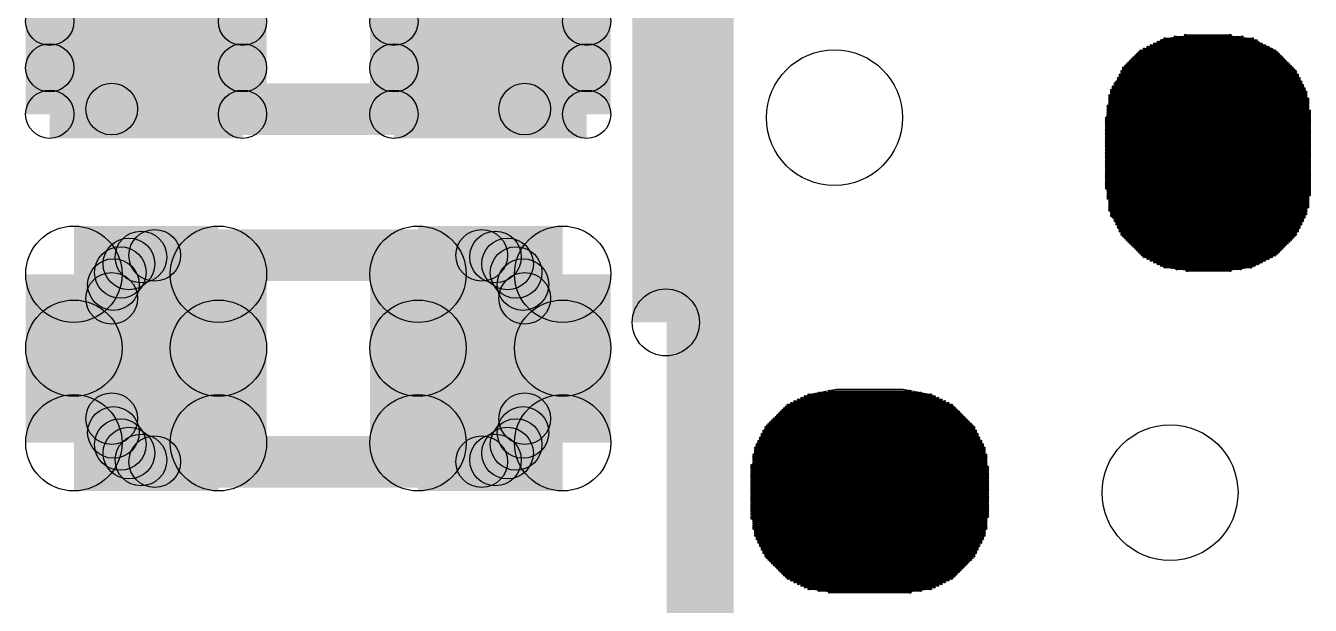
# Model space of a CAD drawing. Extents: x 0 to 126, y 0 to 22.
# Drawn here: x 9.601 to 11.497, y 12.12 to 12.976 of the extents above; entities that cross this region are included whole.
import ezdxf

# ---------------------------------------------------------------- set-up
doc = ezdxf.new("R2010")
doc.units = 0
doc.layers.get('0').update_dxf_attribs({"linetype": 'CONTINUOUS'})
for name, color, linetype in [('SEEEDSTUDIOXIAONRF52840V1_1_GTO', 10, 'CONTINUOUS'), ('SEEEDSTUDIOXIAONRF52840V1_1_GTS', 9, 'CONTINUOUS'), ('SEEEDSTUDIOXIAONRF52840V1_1_TXT', 12, 'CONTINUOUS')]:
    doc.layers.add(name, color=color, linetype=linetype)

# ---------------------------------------------------------------- blocks, each defined once
blk = doc.blocks.new('ROUND_35')
blk.add_circle((0, 0), 0.0381)
blk = doc.blocks.new('ROUND_62')
blk.add_circle((0, 0), 0.0495)
blk = doc.blocks.new('ROUND_2')
blk.add_circle((0, 0), 0)
blk = doc.blocks.new('ROUND_67')
blk.add_circle((0, 0), 0.0356)
blk = doc.blocks.new('ROUND_68')
blk.add_circle((0, 0), 0.0711)
blk = doc.blocks.new('ROUND_1')
blk.add_circle((0, 0), 0.00127)
blk = doc.blocks.new('ROUND_85')
blk.add_circle((0, 0), 0.1003)

msp = doc.modelspace()

# ---------------------------------------------------------------- linework, layer by layer
at = {"layer": 'SEEEDSTUDIOXIAONRF52840V1_1_GTO'}
for points, const_width in [([(9.7282, 13.1572), (9.7282, 12.8524)], 0.0762), ([(10.3378, 12.8524), (10.3378, 13.1572)], 0.0762), ([(10.54608, 12.53744), (10.54608, 13.08862)], 0.09906), ([(10.59688, 6.03758), (10.59688, 13.03782)], 0.09906), ([(9.7282, 12.8524), (10.3378, 12.8524)], 0.0762), ([(9.77138, 12.63396), (9.7536, 12.6238)], 0.0762), ([(9.7917, 12.6365), (9.77138, 12.63396)], 0.0762), ([(10.2743, 12.6365), (9.7917, 12.6365)], 0.0762), ([(10.29462, 12.63396), (10.2743, 12.6365)], 0.0762), ([(10.3124, 12.6238), (10.29462, 12.63396)], 0.0762), ([(9.7409, 12.6111), (9.73074, 12.59332)], 0.0762), ([(9.7536, 12.6238), (9.7409, 12.6111)], 0.0762), ([(10.3251, 12.6111), (10.3124, 12.6238)], 0.0762), ([(10.33526, 12.59332), (10.3251, 12.6111)], 0.0762), ([(9.73074, 12.59332), (9.7282, 12.573)], 0.0762), ([(10.3378, 12.573), (10.33526, 12.59332)], 0.0762), ([(9.7282, 12.573), (9.7282, 12.3952)], 0.0762), ([(10.3378, 12.3952), (10.3378, 12.573)], 0.0762), ([(9.7282, 12.3952), (9.73074, 12.37488)], 0.0762), ([(10.33526, 12.37488), (10.3378, 12.3952)], 0.0762), ([(9.73074, 12.37488), (9.7409, 12.3571)], 0.0762), ([(10.3251, 12.3571), (10.33526, 12.37488)], 0.0762), ([(9.7409, 12.3571), (9.7536, 12.3444)], 0.0762), ([(9.7536, 12.3444), (9.77138, 12.33424)], 0.0762), ([(10.29462, 12.33424), (10.3124, 12.3444)], 0.0762), ([(10.3124, 12.3444), (10.3251, 12.3571)], 0.0762), ([(9.77138, 12.33424), (9.7917, 12.3317)], 0.0762), ([(9.7917, 12.3317), (10.2743, 12.3317)], 0.0762), ([(10.2743, 12.3317), (10.29462, 12.33424)], 0.0762)]:
    msp.add_lwpolyline(points, dxfattribs=dict(at, const_width=const_width))
at = {"layer": 'SEEEDSTUDIOXIAONRF52840V1_1_GTS'}
for points, const_width in [([(9.63676, 12.84478), (9.63676, 13.16482)], 0.07112), ([(9.92124, 13.16482), (9.92124, 12.84478)], 0.07112), ([(10.14476, 12.84478), (10.14476, 13.16482)], 0.07112), ([(10.42924, 13.16482), (10.42924, 12.84478)], 0.07112), ([(9.63676, 12.98194), (9.92124, 12.98194)], 0.07112), ([(10.14476, 12.98194), (10.42924, 12.98194)], 0.07112), ([(11.41984, 12.95146), (11.27252, 12.95146)], 0.00254), ([(11.2776, 12.954), (11.4173, 12.954)], 0.00254), ([(11.41222, 12.95654), (11.28268, 12.95654)], 0.00254), ([(11.29792, 12.95908), (11.39698, 12.95908)], 0.00254), ([(11.3792, 12.96162), (11.31316, 12.96162)], 0.00254), ([(9.92124, 12.91336), (9.63676, 12.91336)], 0.07112), ([(10.42924, 12.91336), (10.14476, 12.91336)], 0.07112), ([(11.45286, 12.93114), (11.2395, 12.93114)], 0.00254), ([(11.24204, 12.93368), (11.45032, 12.93368)], 0.00254), ([(11.44778, 12.93622), (11.24458, 12.93622)], 0.00254), ([(11.24712, 12.93876), (11.44524, 12.93876)], 0.00254), ([(11.44016, 12.9413), (11.2522, 12.9413)], 0.00254), ([(11.25728, 12.94384), (11.43508, 12.94384)], 0.00254), ([(11.43, 12.94638), (11.26236, 12.94638)], 0.00254), ([(11.26744, 12.94892), (11.42492, 12.94892)], 0.00254), ([(11.22172, 12.91336), (11.47064, 12.91336)], 0.00254), ([(11.4681, 12.9159), (11.22426, 12.9159)], 0.00254), ([(11.2268, 12.91844), (11.46556, 12.91844)], 0.00254), ([(11.46302, 12.92098), (11.22934, 12.92098)], 0.00254), ([(11.23188, 12.92352), (11.46048, 12.92352)], 0.00254), ([(11.45794, 12.92606), (11.23442, 12.92606)], 0.00254), ([(11.23696, 12.9286), (11.4554, 12.9286)], 0.00254), ([(11.21156, 12.89304), (11.48334, 12.89304)], 0.00254), ([(11.2141, 12.89812), (11.4808, 12.89812)], 0.00254), ([(11.4808, 12.89558), (11.2141, 12.89558)], 0.00254), ([(11.21664, 12.9032), (11.47826, 12.9032)], 0.00254), ([(11.47826, 12.90066), (11.21664, 12.90066)], 0.00254), ([(11.21918, 12.90828), (11.47572, 12.90828)], 0.00254), ([(11.47572, 12.90574), (11.21918, 12.90574)], 0.00254), ([(11.47318, 12.91082), (11.22172, 12.91082)], 0.00254), ([(9.92124, 12.84478), (9.63676, 12.84478)], 0.07112), ([(10.42924, 12.84478), (10.14476, 12.84478)], 0.07112), ([(11.48842, 12.88034), (11.20394, 12.88034)], 0.00254), ([(11.20394, 12.8778), (11.49096, 12.8778)], 0.00254), ([(11.49096, 12.87526), (11.20394, 12.87526)], 0.00254), ([(11.48588, 12.88542), (11.20648, 12.88542)], 0.00254), ([(11.20648, 12.88288), (11.48842, 12.88288)], 0.00254), ([(11.48334, 12.8905), (11.20902, 12.8905)], 0.00254), ([(11.20902, 12.88796), (11.48588, 12.88796)], 0.00254), ([(11.19886, 12.85748), (11.4935, 12.85748)], 0.00254), ([(11.4935, 12.85494), (11.19886, 12.85494)], 0.00254), ([(11.2014, 12.87272), (11.49096, 12.87272)], 0.00254), ([(11.49096, 12.87018), (11.2014, 12.87018)], 0.00254), ([(11.2014, 12.86764), (11.4935, 12.86764)], 0.00254), ([(11.4935, 12.8651), (11.2014, 12.8651)], 0.00254), ([(11.2014, 12.86256), (11.4935, 12.86256)], 0.00254), ([(11.4935, 12.86002), (11.2014, 12.86002)], 0.00254), ([(11.49604, 12.8397), (11.19632, 12.8397)], 0.00254), ([(11.19632, 12.83716), (11.49604, 12.83716)], 0.00254), ([(11.19886, 12.8524), (11.4935, 12.8524)], 0.00254), ([(11.49604, 12.84986), (11.19886, 12.84986)], 0.00254), ([(11.19886, 12.84732), (11.49604, 12.84732)], 0.00254), ([(11.49604, 12.84478), (11.19886, 12.84478)], 0.00254), ([(11.19886, 12.84224), (11.49604, 12.84224)], 0.00254), ([(11.49604, 12.83462), (11.19632, 12.83462)], 0.00254), ([(11.19632, 12.83208), (11.49604, 12.83208)], 0.00254), ([(11.49604, 12.82954), (11.19632, 12.82954)], 0.00254), ([(11.19632, 12.827), (11.49604, 12.827)], 0.00254), ([(11.49604, 12.82446), (11.19632, 12.82446)], 0.00254), ([(11.19632, 12.82192), (11.49604, 12.82192)], 0.00254), ([(11.49604, 12.81938), (11.19632, 12.81938)], 0.00254), ([(11.19632, 12.81684), (11.49604, 12.81684)], 0.00254), ([(11.49604, 12.8143), (11.19632, 12.8143)], 0.00254), ([(11.19632, 12.81176), (11.49604, 12.81176)], 0.00254), ([(11.49604, 12.80922), (11.19632, 12.80922)], 0.00254), ([(11.19632, 12.80668), (11.49604, 12.80668)], 0.00254), ([(11.49604, 12.80414), (11.19632, 12.80414)], 0.00254), ([(11.19632, 12.8016), (11.49604, 12.8016)], 0.00254), ([(11.49604, 12.79906), (11.19632, 12.79906)], 0.00254), ([(11.19632, 12.79652), (11.49604, 12.79652)], 0.00254), ([(11.49604, 12.79398), (11.19632, 12.79398)], 0.00254), ([(11.19632, 12.79144), (11.49604, 12.79144)], 0.00254), ([(11.49604, 12.7889), (11.19632, 12.7889)], 0.00254), ([(11.19632, 12.78636), (11.49604, 12.78636)], 0.00254), ([(11.49604, 12.78382), (11.19632, 12.78382)], 0.00254), ([(11.19632, 12.78128), (11.49604, 12.78128)], 0.00254), ([(11.49604, 12.77874), (11.19632, 12.77874)], 0.00254), ([(11.19632, 12.7762), (11.49604, 12.7762)], 0.00254), ([(11.49604, 12.77366), (11.19632, 12.77366)], 0.00254), ([(11.19632, 12.77112), (11.49604, 12.77112)], 0.00254), ([(11.49604, 12.76858), (11.19632, 12.76858)], 0.00254), ([(11.19632, 12.76604), (11.49604, 12.76604)], 0.00254), ([(11.49604, 12.7635), (11.19632, 12.7635)], 0.00254), ([(11.19632, 12.76096), (11.49604, 12.76096)], 0.00254), ([(11.49604, 12.75842), (11.19632, 12.75842)], 0.00254), ([(11.19632, 12.75588), (11.49604, 12.75588)], 0.00254), ([(11.49604, 12.75334), (11.19632, 12.75334)], 0.00254), ([(11.19632, 12.7508), (11.49604, 12.7508)], 0.00254), ([(11.49604, 12.74826), (11.19632, 12.74826)], 0.00254), ([(11.19632, 12.74572), (11.49604, 12.74572)], 0.00254), ([(11.49604, 12.74318), (11.19632, 12.74318)], 0.00254), ([(11.19632, 12.74064), (11.49604, 12.74064)], 0.00254), ([(11.49604, 12.7381), (11.19632, 12.7381)], 0.00254), ([(11.19632, 12.73556), (11.49604, 12.73556)], 0.00254), ([(11.49604, 12.73302), (11.19886, 12.73302)], 0.00254), ([(11.19886, 12.73048), (11.49604, 12.73048)], 0.00254), ([(11.49604, 12.72794), (11.19886, 12.72794)], 0.00254), ([(11.19886, 12.7254), (11.49604, 12.7254)], 0.00254), ([(11.4935, 12.72286), (11.19886, 12.72286)], 0.00254), ([(11.19886, 12.72032), (11.4935, 12.72032)], 0.00254), ([(11.4935, 12.71778), (11.2014, 12.71778)], 0.00254), ([(11.2014, 12.71524), (11.4935, 12.71524)], 0.00254), ([(11.4935, 12.7127), (11.2014, 12.7127)], 0.00254), ([(11.2014, 12.71016), (11.4935, 12.71016)], 0.00254), ([(11.4935, 12.70762), (11.2014, 12.70762)], 0.00254), ([(11.2014, 12.70508), (11.49096, 12.70508)], 0.00254), ([(11.49096, 12.70254), (11.2014, 12.70254)], 0.00254), ([(11.20394, 12.7), (11.49096, 12.7)], 0.00254), ([(11.49096, 12.69746), (11.20394, 12.69746)], 0.00254), ([(11.20394, 12.69492), (11.48842, 12.69492)], 0.00254), ([(11.48842, 12.69238), (11.20648, 12.69238)], 0.00254), ([(11.20902, 12.68984), (11.48588, 12.68984)], 0.00254), ([(11.48588, 12.6873), (11.20902, 12.6873)], 0.00254), ([(11.21156, 12.68476), (11.48334, 12.68476)], 0.00254), ([(9.67232, 12.60856), (9.88568, 12.60856)], 0.14224), ([(9.67232, 12.35964), (9.67232, 12.60856)], 0.14224), ([(9.88568, 12.60856), (9.88568, 12.35964)], 0.14224), ([(10.18032, 12.60856), (10.39368, 12.60856)], 0.14224), ([(10.18032, 12.35964), (10.18032, 12.60856)], 0.14224), ([(10.39368, 12.60856), (10.39368, 12.35964)], 0.14224), ([(11.48334, 12.68222), (11.21156, 12.68222)], 0.00254), ([(11.2141, 12.67968), (11.4808, 12.67968)], 0.00254), ([(11.4808, 12.67714), (11.2141, 12.67714)], 0.00254), ([(11.21664, 12.6746), (11.47826, 12.6746)], 0.00254), ([(11.47826, 12.67206), (11.21664, 12.67206)], 0.00254), ([(11.21918, 12.66952), (11.47572, 12.66952)], 0.00254), ([(11.47572, 12.66698), (11.21918, 12.66698)], 0.00254), ([(11.22172, 12.66444), (11.47318, 12.66444)], 0.00254), ([(11.22426, 12.6619), (11.47064, 12.6619)], 0.00254), ([(11.4681, 12.65936), (11.2268, 12.65936)], 0.00254), ([(11.22934, 12.65682), (11.46556, 12.65682)], 0.00254), ([(11.46302, 12.65428), (11.23188, 12.65428)], 0.00254), ([(11.23442, 12.65174), (11.46048, 12.65174)], 0.00254), ([(11.45794, 12.6492), (11.23696, 12.6492)], 0.00254), ([(11.2395, 12.64666), (11.4554, 12.64666)], 0.00254), ([(11.45286, 12.64412), (11.24204, 12.64412)], 0.00254), ([(11.24458, 12.64158), (11.45032, 12.64158)], 0.00254), ([(11.44778, 12.63904), (11.24712, 12.63904)], 0.00254), ([(11.24966, 12.6365), (11.44524, 12.6365)], 0.00254), ([(11.44016, 12.63396), (11.2522, 12.63396)], 0.00254), ([(11.25728, 12.63142), (11.43508, 12.63142)], 0.00254), ([(11.43, 12.62888), (11.26236, 12.62888)], 0.00254), ([(11.26744, 12.62634), (11.42492, 12.62634)], 0.00254), ([(11.41984, 12.6238), (11.27252, 12.6238)], 0.00254), ([(11.2776, 12.62126), (11.41476, 12.62126)], 0.00254), ([(11.40968, 12.61872), (11.28268, 12.61872)], 0.00254), ([(11.30046, 12.61618), (11.39444, 12.61618)], 0.00254), ([(11.3792, 12.61364), (11.3157, 12.61364)], 0.00254), ([(9.67232, 12.49934), (9.88568, 12.49934)], 0.14224), ([(10.18032, 12.49934), (10.39368, 12.49934)], 0.14224), ([(9.88568, 12.35964), (9.67232, 12.35964)], 0.14224), ([(10.39368, 12.35964), (10.18032, 12.35964)], 0.14224), ([(10.73658, 12.4206), (10.95756, 12.4206)], 0.00254), ([(10.95248, 12.42314), (10.74166, 12.42314)], 0.00254), ([(10.74674, 12.42568), (10.9474, 12.42568)], 0.00254), ([(10.94232, 12.42822), (10.75182, 12.42822)], 0.00254), ([(10.7569, 12.43076), (10.93724, 12.43076)], 0.00254), ([(10.922, 12.4333), (10.77214, 12.4333)], 0.00254), ([(10.78738, 12.43584), (10.90676, 12.43584)], 0.00254), ([(10.71118, 12.40028), (10.98296, 12.40028)], 0.00254), ([(10.98042, 12.40282), (10.71372, 12.40282)], 0.00254), ([(10.71626, 12.40536), (10.97788, 12.40536)], 0.00254), ([(10.97534, 12.4079), (10.7188, 12.4079)], 0.00254), ([(10.72134, 12.41044), (10.9728, 12.41044)], 0.00254), ([(10.97026, 12.41298), (10.72388, 12.41298)], 0.00254), ([(10.72642, 12.41552), (10.96772, 12.41552)], 0.00254), ([(10.96264, 12.41806), (10.7315, 12.41806)], 0.00254), ([(11.00074, 12.3825), (10.6934, 12.3825)], 0.00254), ([(10.69594, 12.38504), (10.9982, 12.38504)], 0.00254), ([(10.99566, 12.38758), (10.69848, 12.38758)], 0.00254), ([(10.70102, 12.39012), (10.99312, 12.39012)], 0.00254), ([(10.99058, 12.39266), (10.70356, 12.39266)], 0.00254), ([(10.7061, 12.3952), (10.98804, 12.3952)], 0.00254), ([(10.9855, 12.39774), (10.70864, 12.39774)], 0.00254), ([(11.0109, 12.36218), (10.68324, 12.36218)], 0.00254), ([(11.00836, 12.36726), (10.68578, 12.36726)], 0.00254), ([(10.68578, 12.36472), (11.00836, 12.36472)], 0.00254), ([(11.00582, 12.37234), (10.68832, 12.37234)], 0.00254), ([(10.68832, 12.3698), (11.00582, 12.3698)], 0.00254), ([(11.00328, 12.37742), (10.69086, 12.37742)], 0.00254), ([(10.69086, 12.37488), (11.00328, 12.37488)], 0.00254), ([(10.6934, 12.37996), (11.00074, 12.37996)], 0.00254), ([(11.01598, 12.35202), (10.67816, 12.35202)], 0.00254), ([(10.67816, 12.34948), (11.01598, 12.34948)], 0.00254), ([(11.01598, 12.34694), (10.67816, 12.34694)], 0.00254), ([(10.67816, 12.3444), (11.01598, 12.3444)], 0.00254), ([(11.01344, 12.3571), (10.6807, 12.3571)], 0.00254), ([(10.6807, 12.35456), (11.01344, 12.35456)], 0.00254), ([(10.68324, 12.35964), (11.0109, 12.35964)], 0.00254), ([(11.01852, 12.32662), (10.67308, 12.32662)], 0.00254), ([(10.67308, 12.32408), (11.02106, 12.32408)], 0.00254), ([(11.01852, 12.34186), (10.67562, 12.34186)], 0.00254), ([(10.67562, 12.33932), (11.01852, 12.33932)], 0.00254), ([(11.01852, 12.33678), (10.67562, 12.33678)], 0.00254), ([(10.67562, 12.33424), (11.01852, 12.33424)], 0.00254), ([(11.01852, 12.3317), (10.67562, 12.3317)], 0.00254), ([(10.67562, 12.32916), (11.01852, 12.32916)], 0.00254), ([(11.02106, 12.32154), (10.67308, 12.32154)], 0.00254), ([(10.67308, 12.319), (11.02106, 12.319)], 0.00254), ([(11.02106, 12.31646), (10.67308, 12.31646)], 0.00254), ([(10.67308, 12.31392), (11.02106, 12.31392)], 0.00254), ([(11.02106, 12.31138), (10.67308, 12.31138)], 0.00254), ([(10.67308, 12.30884), (11.02106, 12.30884)], 0.00254), ([(11.02106, 12.3063), (10.67308, 12.3063)], 0.00254), ([(10.67308, 12.30376), (11.02106, 12.30376)], 0.00254), ([(11.02106, 12.30122), (10.67308, 12.30122)], 0.00254), ([(10.67308, 12.29868), (11.02106, 12.29868)], 0.00254), ([(11.02106, 12.29614), (10.67308, 12.29614)], 0.00254), ([(10.67308, 12.2936), (11.02106, 12.2936)], 0.00254), ([(11.02106, 12.29106), (10.67308, 12.29106)], 0.00254), ([(10.67308, 12.28852), (11.02106, 12.28852)], 0.00254), ([(11.02106, 12.28598), (10.67308, 12.28598)], 0.00254), ([(10.67308, 12.28344), (11.02106, 12.28344)], 0.00254), ([(11.02106, 12.2809), (10.67308, 12.2809)], 0.00254), ([(10.67308, 12.27836), (11.02106, 12.27836)], 0.00254), ([(11.02106, 12.27582), (10.67308, 12.27582)], 0.00254), ([(10.67308, 12.27328), (11.02106, 12.27328)], 0.00254), ([(11.02106, 12.27074), (10.67308, 12.27074)], 0.00254), ([(10.67308, 12.2682), (11.02106, 12.2682)], 0.00254), ([(11.02106, 12.26566), (10.67308, 12.26566)], 0.00254), ([(10.67308, 12.26312), (11.02106, 12.26312)], 0.00254), ([(11.02106, 12.26058), (10.67308, 12.26058)], 0.00254), ([(10.67308, 12.25804), (11.02106, 12.25804)], 0.00254), ([(11.02106, 12.2555), (10.67308, 12.2555)], 0.00254), ([(10.67308, 12.25296), (11.02106, 12.25296)], 0.00254), ([(11.02106, 12.25042), (10.67308, 12.25042)], 0.00254), ([(10.67308, 12.24788), (11.01852, 12.24788)], 0.00254), ([(11.01852, 12.24534), (10.67562, 12.24534)], 0.00254), ([(10.67562, 12.2428), (11.01852, 12.2428)], 0.00254), ([(11.01852, 12.24026), (10.67562, 12.24026)], 0.00254), ([(10.67562, 12.23772), (11.01852, 12.23772)], 0.00254), ([(11.01852, 12.23518), (10.67562, 12.23518)], 0.00254), ([(10.67562, 12.23264), (11.01852, 12.23264)], 0.00254), ([(11.01598, 12.2301), (10.67816, 12.2301)], 0.00254), ([(10.67816, 12.22756), (11.01598, 12.22756)], 0.00254), ([(11.01598, 12.22502), (10.67816, 12.22502)], 0.00254), ([(10.67816, 12.22248), (11.01598, 12.22248)], 0.00254), ([(11.01344, 12.21994), (10.6807, 12.21994)], 0.00254), ([(10.6807, 12.2174), (11.01344, 12.2174)], 0.00254), ([(11.0109, 12.21486), (10.68324, 12.21486)], 0.00254), ([(10.68324, 12.21232), (11.0109, 12.21232)], 0.00254), ([(11.00836, 12.20978), (10.68578, 12.20978)], 0.00254), ([(10.68578, 12.20724), (11.00836, 12.20724)], 0.00254), ([(11.00582, 12.2047), (10.68832, 12.2047)], 0.00254), ([(10.68832, 12.20216), (11.00582, 12.20216)], 0.00254), ([(11.00328, 12.19962), (10.69086, 12.19962)], 0.00254), ([(10.69086, 12.19708), (11.00328, 12.19708)], 0.00254), ([(11.00074, 12.19454), (10.6934, 12.19454)], 0.00254), ([(10.6934, 12.192), (11.00074, 12.192)], 0.00254), ([(10.9982, 12.18946), (10.69594, 12.18946)], 0.00254), ([(10.69848, 12.18692), (10.99566, 12.18692)], 0.00254), ([(10.99312, 12.18438), (10.70102, 12.18438)], 0.00254), ([(10.70356, 12.18184), (10.99058, 12.18184)], 0.00254), ([(10.98804, 12.1793), (10.7061, 12.1793)], 0.00254), ([(10.70864, 12.17676), (10.9855, 12.17676)], 0.00254), ([(10.98296, 12.17422), (10.71118, 12.17422)], 0.00254), ([(10.71372, 12.17168), (10.98042, 12.17168)], 0.00254), ([(10.97788, 12.16914), (10.71626, 12.16914)], 0.00254), ([(10.7188, 12.1666), (10.97534, 12.1666)], 0.00254), ([(10.9728, 12.16406), (10.72134, 12.16406)], 0.00254), ([(10.72388, 12.16152), (10.97026, 12.16152)], 0.00254), ([(10.96772, 12.15898), (10.72642, 12.15898)], 0.00254), ([(10.7315, 12.15644), (10.96264, 12.15644)], 0.00254), ([(10.95756, 12.1539), (10.73658, 12.1539)], 0.00254), ([(10.74166, 12.15136), (10.95248, 12.15136)], 0.00254), ([(10.9474, 12.14882), (10.74674, 12.14882)], 0.00254), ([(10.75182, 12.14628), (10.94232, 12.14628)], 0.00254), ([(10.93724, 12.14374), (10.7569, 12.14374)], 0.00254), ([(10.77214, 12.1412), (10.922, 12.1412)], 0.00254), ([(10.90676, 12.13866), (10.78738, 12.13866)], 0.00254)]:
    msp.add_lwpolyline(points, dxfattribs=dict(at, const_width=const_width))
for points in [[(11.24966, 12.93876), (11.28268, 12.95654)], [(11.28268, 12.95654), (11.32078, 12.96162)], [(11.32078, 12.96162), (11.37158, 12.96162)], [(11.37158, 12.96162), (11.40968, 12.95654)], [(11.40968, 12.95654), (11.44524, 12.93876)], [(11.22172, 12.91082), (11.24966, 12.93876)], [(11.44524, 12.93876), (11.47318, 12.91082)], [(11.20394, 12.87526), (11.22172, 12.91082)], [(11.47318, 12.91082), (11.49096, 12.87526)], [(11.19632, 12.83716), (11.20394, 12.87526)], [(11.49096, 12.87526), (11.49604, 12.83716)], [(11.19632, 12.7381), (11.19632, 12.83716)], [(11.49604, 12.83716), (11.49604, 12.7381)], [(11.20394, 12.7), (11.19632, 12.7381)], [(11.49604, 12.7381), (11.49096, 12.7)], [(11.22172, 12.66444), (11.20394, 12.7)], [(11.49096, 12.7), (11.47318, 12.66444)], [(11.24966, 12.6365), (11.22172, 12.66444)], [(11.47318, 12.66444), (11.44524, 12.6365)], [(11.28268, 12.61872), (11.24966, 12.6365)], [(11.44524, 12.6365), (11.40968, 12.61872)], [(11.32078, 12.61364), (11.28268, 12.61872)], [(11.37158, 12.61364), (11.32078, 12.61364)], [(11.40968, 12.61872), (11.37158, 12.61364)], [(10.75944, 12.43076), (10.72388, 12.41298)], [(10.79754, 12.43838), (10.75944, 12.43076)], [(10.8966, 12.43838), (10.79754, 12.43838)], [(10.9347, 12.43076), (10.8966, 12.43838)], [(10.97026, 12.41298), (10.9347, 12.43076)], [(10.72388, 12.41298), (10.69594, 12.38504)], [(10.9982, 12.38504), (10.97026, 12.41298)], [(10.69594, 12.38504), (10.67816, 12.35202)], [(11.01598, 12.35202), (10.9982, 12.38504)], [(10.67816, 12.35202), (10.67308, 12.31392)], [(11.02106, 12.31392), (11.01598, 12.35202)], [(10.67308, 12.31392), (10.67308, 12.26312)], [(11.02106, 12.26312), (11.02106, 12.31392)], [(10.67308, 12.26312), (10.67816, 12.22502)], [(11.01598, 12.22502), (11.02106, 12.26312)], [(10.67816, 12.22502), (10.69594, 12.18946)], [(10.9982, 12.18946), (11.01598, 12.22502)], [(10.69594, 12.18946), (10.72388, 12.16152)], [(10.97026, 12.16152), (10.9982, 12.18946)], [(10.72388, 12.16152), (10.75944, 12.14374)], [(10.9347, 12.14374), (10.97026, 12.16152)], [(10.75944, 12.14374), (10.79754, 12.13866)], [(10.79754, 12.13866), (10.8966, 12.13866)], [(10.8966, 12.13866), (10.9347, 12.14374)]]:
    msp.add_lwpolyline(points, dxfattribs=at)

# ---------------------------------------------------------------- block references
at = {"layer": 'SEEEDSTUDIOXIAONRF52840V1_1_GTO'}
for name, p in [('ROUND_35', (9.7282, 12.8524)), ('ROUND_35', (10.3378, 12.8524)), ('ROUND_35', (9.77138, 12.63396)), ('ROUND_35', (9.7917, 12.6365)), ('ROUND_35', (10.2743, 12.6365)), ('ROUND_35', (10.2743, 12.6365)), ('ROUND_35', (10.29462, 12.63396)), ('ROUND_35', (9.7409, 12.6111)), ('ROUND_35', (9.7536, 12.6238)), ('ROUND_35', (10.3124, 12.6238)), ('ROUND_35', (10.3251, 12.6111)), ('ROUND_35', (9.73074, 12.59332)), ('ROUND_35', (10.33526, 12.59332)), ('ROUND_35', (9.7282, 12.573)), ('ROUND_35', (10.3378, 12.573)), ('ROUND_62', (10.54608, 12.53744)), ('ROUND_35', (9.7282, 12.3952)), ('ROUND_35', (10.3378, 12.3952)), ('ROUND_35', (9.73074, 12.37488)), ('ROUND_35', (10.33526, 12.37488)), ('ROUND_35', (9.7409, 12.3571)), ('ROUND_35', (9.7536, 12.3444)), ('ROUND_35', (10.3124, 12.3444)), ('ROUND_35', (10.3251, 12.3571)), ('ROUND_35', (9.77138, 12.33424)), ('ROUND_35', (9.7917, 12.3317)), ('ROUND_35', (10.2743, 12.3317)), ('ROUND_35', (10.29462, 12.33424))]:
    msp.add_blockref(name, p, dxfattribs=at)
at = {"layer": 'SEEEDSTUDIOXIAONRF52840V1_1_GTS'}
for name, p in [('ROUND_67', (9.63676, 12.98194)), ('ROUND_67', (9.92124, 12.98194)), ('ROUND_67', (10.14476, 12.98194)), ('ROUND_67', (10.42924, 12.98194)), ('ROUND_2', (11.32078, 12.96162)), ('ROUND_2', (11.37158, 12.96162)), ('ROUND_2', (11.28268, 12.95654)), ('ROUND_2', (11.40968, 12.95654)), ('ROUND_1', (11.27252, 12.95146)), ('ROUND_1', (11.2776, 12.954)), ('ROUND_1', (11.28268, 12.95654)), ('ROUND_1', (11.29792, 12.95908)), ('ROUND_1', (11.31316, 12.96162)), ('ROUND_1', (11.3792, 12.96162)), ('ROUND_1', (11.39698, 12.95908)), ('ROUND_1', (11.41222, 12.95654)), ('ROUND_1', (11.4173, 12.954)), ('ROUND_1', (11.41984, 12.95146)), ('ROUND_2', (11.24966, 12.93876)), ('ROUND_2', (11.44524, 12.93876)), ('ROUND_67', (9.63676, 12.91336)), ('ROUND_67', (9.92124, 12.91336)), ('ROUND_67', (10.14476, 12.91336)), ('ROUND_67', (10.42924, 12.91336)), ('ROUND_1', (11.2395, 12.93114)), ('ROUND_1', (11.24204, 12.93368)), ('ROUND_1', (11.24458, 12.93622)), ('ROUND_1', (11.24712, 12.93876)), ('ROUND_1', (11.2522, 12.9413)), ('ROUND_1', (11.25728, 12.94384)), ('ROUND_1', (11.26236, 12.94638)), ('ROUND_1', (11.26744, 12.94892)), ('ROUND_1', (11.42492, 12.94892)), ('ROUND_1', (11.43, 12.94638)), ('ROUND_1', (11.43508, 12.94384)), ('ROUND_1', (11.44016, 12.9413)), ('ROUND_1', (11.44524, 12.93876)), ('ROUND_1', (11.44778, 12.93622)), ('ROUND_1', (11.45032, 12.93368)), ('ROUND_1', (11.45286, 12.93114)), ('ROUND_1', (11.22172, 12.91336)), ('ROUND_1', (11.22426, 12.9159)), ('ROUND_1', (11.2268, 12.91844)), ('ROUND_1', (11.22934, 12.92098)), ('ROUND_1', (11.23188, 12.92352)), ('ROUND_1', (11.23442, 12.92606)), ('ROUND_1', (11.23696, 12.9286)), ('ROUND_1', (11.4554, 12.9286)), ('ROUND_1', (11.45794, 12.92606)), ('ROUND_1', (11.46048, 12.92352)), ('ROUND_1', (11.46302, 12.92098)), ('ROUND_1', (11.46556, 12.91844)), ('ROUND_1', (11.4681, 12.9159)), ('ROUND_1', (11.47064, 12.91336)), ('ROUND_2', (11.22172, 12.91082)), ('ROUND_2', (11.47318, 12.91082)), ('ROUND_1', (11.21156, 12.89304)), ('ROUND_1', (11.2141, 12.89812)), ('ROUND_1', (11.2141, 12.89558)), ('ROUND_1', (11.21664, 12.9032)), ('ROUND_1', (11.21664, 12.90066)), ('ROUND_1', (11.21918, 12.90828)), ('ROUND_1', (11.21918, 12.90574)), ('ROUND_1', (11.22172, 12.91082)), ('ROUND_1', (11.47318, 12.91082)), ('ROUND_1', (11.47572, 12.90828)), ('ROUND_1', (11.47572, 12.90574)), ('ROUND_1', (11.47826, 12.9032)), ('ROUND_1', (11.47826, 12.90066)), ('ROUND_1', (11.4808, 12.89812)), ('ROUND_1', (11.4808, 12.89558)), ('ROUND_1', (11.48334, 12.89304)), ('ROUND_2', (11.49096, 12.87526)), ('ROUND_2', (11.20394, 12.87526)), ('ROUND_2', (11.49096, 12.87526)), ('ROUND_67', (9.63676, 12.84478)), ('ROUND_67', (9.92124, 12.84478)), ('ROUND_67', (9.92124, 12.84478)), ('ROUND_67', (10.14476, 12.84478)), ('ROUND_67', (10.42924, 12.84478)), ('ROUND_67', (10.42924, 12.84478)), ('ROUND_1', (11.20394, 12.88034)), ('ROUND_1', (11.20394, 12.8778)), ('ROUND_1', (11.20394, 12.87526)), ('ROUND_1', (11.20648, 12.88542)), ('ROUND_1', (11.20648, 12.88288)), ('ROUND_1', (11.20902, 12.8905)), ('ROUND_1', (11.20902, 12.88796)), ('ROUND_1', (11.48334, 12.8905)), ('ROUND_1', (11.48588, 12.88796)), ('ROUND_1', (11.48588, 12.88542)), ('ROUND_1', (11.48842, 12.88288)), ('ROUND_1', (11.48842, 12.88034)), ('ROUND_1', (11.49096, 12.8778)), ('ROUND_1', (11.49096, 12.87526)), ('ROUND_1', (11.19886, 12.85748)), ('ROUND_1', (11.19886, 12.85494)), ('ROUND_1', (11.2014, 12.87272)), ('ROUND_1', (11.2014, 12.87018)), ('ROUND_1', (11.2014, 12.86764)), ('ROUND_1', (11.2014, 12.8651)), ('ROUND_1', (11.2014, 12.86256)), ('ROUND_1', (11.2014, 12.86002)), ('ROUND_1', (11.49096, 12.87272)), ('ROUND_1', (11.49096, 12.87018)), ('ROUND_1', (11.4935, 12.86764)), ('ROUND_1', (11.4935, 12.8651)), ('ROUND_1', (11.4935, 12.86256)), ('ROUND_1', (11.4935, 12.86002)), ('ROUND_1', (11.4935, 12.85748)), ('ROUND_1', (11.4935, 12.85494)), ('ROUND_2', (11.49604, 12.83716)), ('ROUND_2', (11.19632, 12.83716)), ('ROUND_1', (11.19632, 12.8397)), ('ROUND_1', (11.19632, 12.83716)), ('ROUND_1', (11.19886, 12.8524)), ('ROUND_1', (11.19886, 12.84986)), ('ROUND_1', (11.19886, 12.84732)), ('ROUND_1', (11.19886, 12.84478)), ('ROUND_1', (11.19886, 12.84224)), ('ROUND_1', (11.4935, 12.8524)), ('ROUND_1', (11.49604, 12.84986)), ('ROUND_1', (11.49604, 12.84732)), ('ROUND_1', (11.49604, 12.84478)), ('ROUND_1', (11.49604, 12.84224)), ('ROUND_1', (11.49604, 12.8397)), ('ROUND_1', (11.49604, 12.83716)), ('ROUND_1', (11.19632, 12.83462)), ('ROUND_1', (11.19632, 12.83208)), ('ROUND_1', (11.19632, 12.82954)), ('ROUND_1', (11.19632, 12.827)), ('ROUND_1', (11.19632, 12.82446)), ('ROUND_1', (11.19632, 12.82192)), ('ROUND_1', (11.19632, 12.81938)), ('ROUND_1', (11.19632, 12.81684)), ('ROUND_1', (11.49604, 12.83462)), ('ROUND_1', (11.49604, 12.83208)), ('ROUND_1', (11.49604, 12.82954)), ('ROUND_1', (11.49604, 12.827)), ('ROUND_1', (11.49604, 12.82446)), ('ROUND_1', (11.49604, 12.82192)), ('ROUND_1', (11.49604, 12.81938)), ('ROUND_1', (11.49604, 12.81684)), ('ROUND_1', (11.19632, 12.8143)), ('ROUND_1', (11.19632, 12.81176)), ('ROUND_1', (11.19632, 12.80922)), ('ROUND_1', (11.19632, 12.80668)), ('ROUND_1', (11.19632, 12.80414)), ('ROUND_1', (11.19632, 12.8016)), ('ROUND_1', (11.19632, 12.79906)), ('ROUND_1', (11.49604, 12.8143)), ('ROUND_1', (11.49604, 12.81176)), ('ROUND_1', (11.49604, 12.80922)), ('ROUND_1', (11.49604, 12.80668)), ('ROUND_1', (11.49604, 12.80414)), ('ROUND_1', (11.49604, 12.8016)), ('ROUND_1', (11.49604, 12.79906)), ('ROUND_1', (11.19632, 12.79652)), ('ROUND_1', (11.19632, 12.79398)), ('ROUND_1', (11.19632, 12.79144)), ('ROUND_1', (11.19632, 12.7889)), ('ROUND_1', (11.19632, 12.78636)), ('ROUND_1', (11.19632, 12.78382)), ('ROUND_1', (11.19632, 12.78128)), ('ROUND_1', (11.19632, 12.77874)), ('ROUND_1', (11.49604, 12.79652)), ('ROUND_1', (11.49604, 12.79398)), ('ROUND_1', (11.49604, 12.79144)), ('ROUND_1', (11.49604, 12.7889)), ('ROUND_1', (11.49604, 12.78636)), ('ROUND_1', (11.49604, 12.78382)), ('ROUND_1', (11.49604, 12.78128)), ('ROUND_1', (11.49604, 12.77874)), ('ROUND_1', (11.19632, 12.7762)), ('ROUND_1', (11.19632, 12.77366)), ('ROUND_1', (11.19632, 12.77112)), ('ROUND_1', (11.19632, 12.76858)), ('ROUND_1', (11.19632, 12.76604)), ('ROUND_1', (11.19632, 12.7635)), ('ROUND_1', (11.19632, 12.76096)), ('ROUND_1', (11.49604, 12.7762)), ('ROUND_1', (11.49604, 12.77366)), ('ROUND_1', (11.49604, 12.77112)), ('ROUND_1', (11.49604, 12.76858)), ('ROUND_1', (11.49604, 12.76604)), ('ROUND_1', (11.49604, 12.7635)), ('ROUND_1', (11.49604, 12.76096)), ('ROUND_1', (11.19632, 12.75842)), ('ROUND_1', (11.19632, 12.75588)), ('ROUND_1', (11.19632, 12.75334)), ('ROUND_1', (11.19632, 12.7508)), ('ROUND_1', (11.19632, 12.74826)), ('ROUND_1', (11.19632, 12.74572)), ('ROUND_1', (11.19632, 12.74318)), ('ROUND_1', (11.19632, 12.74064)), ('ROUND_1', (11.49604, 12.75842)), ('ROUND_1', (11.49604, 12.75588)), ('ROUND_1', (11.49604, 12.75334)), ('ROUND_1', (11.49604, 12.7508)), ('ROUND_1', (11.49604, 12.74826)), ('ROUND_1', (11.49604, 12.74572)), ('ROUND_1', (11.49604, 12.74318)), ('ROUND_1', (11.49604, 12.74064)), ('ROUND_2', (11.49604, 12.7381)), ('ROUND_2', (11.19632, 12.7381)), ('ROUND_1', (11.19632, 12.7381)), ('ROUND_1', (11.19632, 12.73556)), ('ROUND_1', (11.19886, 12.73302)), ('ROUND_1', (11.19886, 12.73048)), ('ROUND_1', (11.19886, 12.72794)), ('ROUND_1', (11.19886, 12.7254)), ('ROUND_1', (11.19886, 12.72286)), ('ROUND_1', (11.4935, 12.72286)), ('ROUND_1', (11.49604, 12.7381)), ('ROUND_1', (11.49604, 12.73556)), ('ROUND_1', (11.49604, 12.73302)), ('ROUND_1', (11.49604, 12.73048)), ('ROUND_1', (11.49604, 12.72794)), ('ROUND_1', (11.49604, 12.7254)), ('ROUND_1', (11.19886, 12.72032)), ('ROUND_1', (11.2014, 12.71778)), ('ROUND_1', (11.2014, 12.71524)), ('ROUND_1', (11.2014, 12.7127)), ('ROUND_1', (11.2014, 12.71016)), ('ROUND_1', (11.2014, 12.70762)), ('ROUND_1', (11.2014, 12.70508)), ('ROUND_1', (11.49096, 12.70508)), ('ROUND_1', (11.4935, 12.72032)), ('ROUND_1', (11.4935, 12.71778)), ('ROUND_1', (11.4935, 12.71524)), ('ROUND_1', (11.4935, 12.7127)), ('ROUND_1', (11.4935, 12.71016)), ('ROUND_1', (11.4935, 12.70762)), ('ROUND_2', (11.49096, 12.7)), ('ROUND_2', (11.20394, 12.7)), ('ROUND_1', (11.2014, 12.70254)), ('ROUND_1', (11.20394, 12.7)), ('ROUND_1', (11.20394, 12.69746)), ('ROUND_1', (11.20394, 12.69492)), ('ROUND_1', (11.20648, 12.69238)), ('ROUND_1', (11.20902, 12.68984)), ('ROUND_1', (11.20902, 12.6873)), ('ROUND_1', (11.21156, 12.68476)), ('ROUND_1', (11.48334, 12.68476)), ('ROUND_1', (11.48588, 12.68984)), ('ROUND_1', (11.48588, 12.6873)), ('ROUND_1', (11.48842, 12.69492)), ('ROUND_1', (11.48842, 12.69238)), ('ROUND_1', (11.49096, 12.70254)), ('ROUND_1', (11.49096, 12.7)), ('ROUND_1', (11.49096, 12.69746)), ('ROUND_68', (9.67232, 12.60856)), ('ROUND_68', (9.67232, 12.60856)), ('ROUND_68', (9.88568, 12.60856)), ('ROUND_68', (10.18032, 12.60856)), ('ROUND_68', (10.18032, 12.60856)), ('ROUND_68', (10.39368, 12.60856)), ('ROUND_1', (11.21156, 12.68222)), ('ROUND_1', (11.2141, 12.67968)), ('ROUND_1', (11.2141, 12.67714)), ('ROUND_1', (11.21664, 12.6746)), ('ROUND_1', (11.21664, 12.67206)), ('ROUND_1', (11.21918, 12.66952)), ('ROUND_1', (11.21918, 12.66698)), ('ROUND_1', (11.47572, 12.66952)), ('ROUND_1', (11.47572, 12.66698)), ('ROUND_1', (11.47826, 12.6746)), ('ROUND_1', (11.47826, 12.67206)), ('ROUND_1', (11.4808, 12.67968)), ('ROUND_1', (11.4808, 12.67714)), ('ROUND_1', (11.48334, 12.68222)), ('ROUND_2', (11.47318, 12.66444)), ('ROUND_2', (11.22172, 12.66444)), ('ROUND_1', (11.22172, 12.66444)), ('ROUND_1', (11.22426, 12.6619)), ('ROUND_1', (11.2268, 12.65936)), ('ROUND_1', (11.22934, 12.65682)), ('ROUND_1', (11.23188, 12.65428)), ('ROUND_1', (11.23442, 12.65174)), ('ROUND_1', (11.23696, 12.6492)), ('ROUND_1', (11.2395, 12.64666)), ('ROUND_1', (11.4554, 12.64666)), ('ROUND_1', (11.45794, 12.6492)), ('ROUND_1', (11.46048, 12.65174)), ('ROUND_1', (11.46302, 12.65428)), ('ROUND_1', (11.46556, 12.65682)), ('ROUND_1', (11.4681, 12.65936)), ('ROUND_1', (11.47064, 12.6619)), ('ROUND_1', (11.47318, 12.66444)), ('ROUND_2', (11.44524, 12.6365)), ('ROUND_2', (11.24966, 12.6365)), ('ROUND_1', (11.24204, 12.64412)), ('ROUND_1', (11.24458, 12.64158)), ('ROUND_1', (11.24712, 12.63904)), ('ROUND_1', (11.24966, 12.6365)), ('ROUND_1', (11.2522, 12.63396)), ('ROUND_1', (11.25728, 12.63142)), ('ROUND_1', (11.26236, 12.62888)), ('ROUND_1', (11.43, 12.62888)), ('ROUND_1', (11.43508, 12.63142)), ('ROUND_1', (11.44016, 12.63396)), ('ROUND_1', (11.44524, 12.6365)), ('ROUND_1', (11.44778, 12.63904)), ('ROUND_1', (11.45032, 12.64158)), ('ROUND_1', (11.45286, 12.64412)), ('ROUND_2', (11.40968, 12.61872)), ('ROUND_2', (11.28268, 12.61872)), ('ROUND_2', (11.37158, 12.61364)), ('ROUND_2', (11.32078, 12.61364)), ('ROUND_1', (11.26744, 12.62634)), ('ROUND_1', (11.27252, 12.6238)), ('ROUND_1', (11.2776, 12.62126)), ('ROUND_1', (11.28268, 12.61872)), ('ROUND_1', (11.30046, 12.61618)), ('ROUND_1', (11.3157, 12.61364)), ('ROUND_1', (11.3792, 12.61364)), ('ROUND_1', (11.39444, 12.61618)), ('ROUND_1', (11.40968, 12.61872)), ('ROUND_1', (11.41476, 12.62126)), ('ROUND_1', (11.41984, 12.6238)), ('ROUND_1', (11.42492, 12.62634)), ('ROUND_68', (9.67232, 12.49934)), ('ROUND_68', (9.88568, 12.49934)), ('ROUND_68', (10.18032, 12.49934)), ('ROUND_68', (10.39368, 12.49934)), ('ROUND_2', (10.8966, 12.43838)), ('ROUND_2', (10.79754, 12.43838)), ('ROUND_2', (10.9347, 12.43076)), ('ROUND_2', (10.75944, 12.43076)), ('ROUND_68', (9.67232, 12.35964)), ('ROUND_68', (9.88568, 12.35964)), ('ROUND_68', (10.18032, 12.35964)), ('ROUND_68', (10.39368, 12.35964)), ('ROUND_1', (10.73658, 12.4206)), ('ROUND_1', (10.74166, 12.42314)), ('ROUND_1', (10.74674, 12.42568)), ('ROUND_1', (10.75182, 12.42822)), ('ROUND_1', (10.7569, 12.43076)), ('ROUND_1', (10.77214, 12.4333)), ('ROUND_1', (10.78738, 12.43584)), ('ROUND_1', (10.90676, 12.43584)), ('ROUND_1', (10.922, 12.4333)), ('ROUND_1', (10.93724, 12.43076)), ('ROUND_1', (10.94232, 12.42822)), ('ROUND_1', (10.9474, 12.42568)), ('ROUND_1', (10.95248, 12.42314)), ('ROUND_1', (10.95756, 12.4206)), ('ROUND_2', (10.97026, 12.41298)), ('ROUND_2', (10.72388, 12.41298)), ('ROUND_1', (10.71118, 12.40028)), ('ROUND_1', (10.71372, 12.40282)), ('ROUND_1', (10.71626, 12.40536)), ('ROUND_1', (10.7188, 12.4079)), ('ROUND_1', (10.72134, 12.41044)), ('ROUND_1', (10.72388, 12.41298)), ('ROUND_1', (10.72642, 12.41552)), ('ROUND_1', (10.7315, 12.41806)), ('ROUND_1', (10.96264, 12.41806)), ('ROUND_1', (10.96772, 12.41552)), ('ROUND_1', (10.97026, 12.41298)), ('ROUND_1', (10.9728, 12.41044)), ('ROUND_1', (10.97534, 12.4079)), ('ROUND_1', (10.97788, 12.40536)), ('ROUND_1', (10.98042, 12.40282)), ('ROUND_1', (10.98296, 12.40028)), ('ROUND_2', (10.9982, 12.38504)), ('ROUND_2', (10.69594, 12.38504)), ('ROUND_1', (10.6934, 12.3825)), ('ROUND_1', (10.69594, 12.38504)), ('ROUND_1', (10.69848, 12.38758)), ('ROUND_1', (10.70102, 12.39012)), ('ROUND_1', (10.70356, 12.39266)), ('ROUND_1', (10.7061, 12.3952)), ('ROUND_1', (10.70864, 12.39774)), ('ROUND_1', (10.9855, 12.39774)), ('ROUND_1', (10.98804, 12.3952)), ('ROUND_1', (10.99058, 12.39266)), ('ROUND_1', (10.99312, 12.39012)), ('ROUND_1', (10.99566, 12.38758)), ('ROUND_1', (10.9982, 12.38504)), ('ROUND_1', (11.00074, 12.3825)), ('ROUND_1', (10.68324, 12.36218)), ('ROUND_1', (10.68578, 12.36726)), ('ROUND_1', (10.68578, 12.36472)), ('ROUND_1', (10.68832, 12.37234)), ('ROUND_1', (10.68832, 12.3698)), ('ROUND_1', (10.69086, 12.37742)), ('ROUND_1', (10.69086, 12.37488)), ('ROUND_1', (10.6934, 12.37996)), ('ROUND_1', (11.00074, 12.37996)), ('ROUND_1', (11.00328, 12.37742)), ('ROUND_1', (11.00328, 12.37488)), ('ROUND_1', (11.00582, 12.37234)), ('ROUND_1', (11.00582, 12.3698)), ('ROUND_1', (11.00836, 12.36726)), ('ROUND_1', (11.00836, 12.36472)), ('ROUND_1', (11.0109, 12.36218)), ('ROUND_2', (11.01598, 12.35202)), ('ROUND_2', (10.67816, 12.35202)), ('ROUND_1', (10.67816, 12.35202)), ('ROUND_1', (10.67816, 12.34948)), ('ROUND_1', (10.67816, 12.34694)), ('ROUND_1', (10.67816, 12.3444)), ('ROUND_1', (10.6807, 12.3571)), ('ROUND_1', (10.6807, 12.35456)), ('ROUND_1', (10.68324, 12.35964)), ('ROUND_1', (11.0109, 12.35964)), ('ROUND_1', (11.01344, 12.3571)), ('ROUND_1', (11.01344, 12.35456)), ('ROUND_1', (11.01598, 12.35202)), ('ROUND_1', (11.01598, 12.34948)), ('ROUND_1', (11.01598, 12.34694)), ('ROUND_1', (11.01598, 12.3444)), ('ROUND_1', (10.67308, 12.32662)), ('ROUND_1', (10.67308, 12.32408)), ('ROUND_1', (10.67562, 12.34186)), ('ROUND_1', (10.67562, 12.33932)), ('ROUND_1', (10.67562, 12.33678)), ('ROUND_1', (10.67562, 12.33424)), ('ROUND_1', (10.67562, 12.3317)), ('ROUND_1', (10.67562, 12.32916)), ('ROUND_1', (11.01852, 12.34186)), ('ROUND_1', (11.01852, 12.33932)), ('ROUND_1', (11.01852, 12.33678)), ('ROUND_1', (11.01852, 12.33424)), ('ROUND_1', (11.01852, 12.3317)), ('ROUND_1', (11.01852, 12.32916)), ('ROUND_1', (11.01852, 12.32662)), ('ROUND_1', (11.02106, 12.32408)), ('ROUND_2', (11.02106, 12.31392)), ('ROUND_2', (10.67308, 12.31392)), ('ROUND_1', (10.67308, 12.32154)), ('ROUND_1', (10.67308, 12.319)), ('ROUND_1', (10.67308, 12.31646)), ('ROUND_1', (10.67308, 12.31392)), ('ROUND_1', (10.67308, 12.31138)), ('ROUND_1', (10.67308, 12.30884)), ('ROUND_1', (10.67308, 12.3063)), ('ROUND_1', (11.02106, 12.32154)), ('ROUND_1', (11.02106, 12.319)), ('ROUND_1', (11.02106, 12.31646)), ('ROUND_1', (11.02106, 12.31392)), ('ROUND_1', (11.02106, 12.31138)), ('ROUND_1', (11.02106, 12.30884)), ('ROUND_1', (11.02106, 12.3063)), ('ROUND_1', (10.67308, 12.30376)), ('ROUND_1', (10.67308, 12.30122)), ('ROUND_1', (10.67308, 12.29868)), ('ROUND_1', (10.67308, 12.29614)), ('ROUND_1', (10.67308, 12.2936)), ('ROUND_1', (10.67308, 12.29106)), ('ROUND_1', (10.67308, 12.28852)), ('ROUND_1', (10.67308, 12.28598)), ('ROUND_1', (11.02106, 12.30376)), ('ROUND_1', (11.02106, 12.30122)), ('ROUND_1', (11.02106, 12.29868)), ('ROUND_1', (11.02106, 12.29614)), ('ROUND_1', (11.02106, 12.2936)), ('ROUND_1', (11.02106, 12.29106)), ('ROUND_1', (11.02106, 12.28852)), ('ROUND_1', (11.02106, 12.28598)), ('ROUND_1', (10.67308, 12.28344)), ('ROUND_1', (10.67308, 12.2809)), ('ROUND_1', (10.67308, 12.27836)), ('ROUND_1', (10.67308, 12.27582)), ('ROUND_1', (10.67308, 12.27328)), ('ROUND_1', (10.67308, 12.27074)), ('ROUND_1', (10.67308, 12.2682)), ('ROUND_1', (11.02106, 12.28344)), ('ROUND_1', (11.02106, 12.2809)), ('ROUND_1', (11.02106, 12.27836)), ('ROUND_1', (11.02106, 12.27582)), ('ROUND_1', (11.02106, 12.27328)), ('ROUND_1', (11.02106, 12.27074)), ('ROUND_1', (11.02106, 12.2682)), ('ROUND_2', (11.02106, 12.26312)), ('ROUND_2', (10.67308, 12.26312)), ('ROUND_1', (10.67308, 12.26566)), ('ROUND_1', (10.67308, 12.26312)), ('ROUND_1', (10.67308, 12.26058)), ('ROUND_1', (10.67308, 12.25804)), ('ROUND_1', (10.67308, 12.2555)), ('ROUND_1', (10.67308, 12.25296)), ('ROUND_1', (10.67308, 12.25042)), ('ROUND_1', (10.67308, 12.24788)), ('ROUND_1', (11.01852, 12.24788)), ('ROUND_1', (11.02106, 12.26566)), ('ROUND_1', (11.02106, 12.26312)), ('ROUND_1', (11.02106, 12.26058)), ('ROUND_1', (11.02106, 12.25804)), ('ROUND_1', (11.02106, 12.2555)), ('ROUND_1', (11.02106, 12.25296)), ('ROUND_1', (11.02106, 12.25042)), ('ROUND_1', (10.67562, 12.24534)), ('ROUND_1', (10.67562, 12.2428)), ('ROUND_1', (10.67562, 12.24026)), ('ROUND_1', (10.67562, 12.23772)), ('ROUND_1', (10.67562, 12.23518)), ('ROUND_1', (10.67562, 12.23264)), ('ROUND_1', (10.67816, 12.2301)), ('ROUND_1', (11.01598, 12.2301)), ('ROUND_1', (11.01852, 12.24534)), ('ROUND_1', (11.01852, 12.2428)), ('ROUND_1', (11.01852, 12.24026)), ('ROUND_1', (11.01852, 12.23772)), ('ROUND_1', (11.01852, 12.23518)), ('ROUND_1', (11.01852, 12.23264)), ('ROUND_2', (11.01598, 12.22502)), ('ROUND_2', (10.67816, 12.22502)), ('ROUND_1', (10.67816, 12.22756)), ('ROUND_1', (10.67816, 12.22502)), ('ROUND_1', (10.67816, 12.22248)), ('ROUND_1', (10.6807, 12.21994)), ('ROUND_1', (10.6807, 12.2174)), ('ROUND_1', (10.68324, 12.21486)), ('ROUND_1', (10.68324, 12.21232)), ('ROUND_1', (10.68578, 12.20978)), ('ROUND_1', (11.00836, 12.20978)), ('ROUND_1', (11.0109, 12.21486)), ('ROUND_1', (11.0109, 12.21232)), ('ROUND_1', (11.01344, 12.21994)), ('ROUND_1', (11.01344, 12.2174)), ('ROUND_1', (11.01598, 12.22756)), ('ROUND_1', (11.01598, 12.22502)), ('ROUND_1', (11.01598, 12.22248)), ('ROUND_1', (10.68578, 12.20724)), ('ROUND_1', (10.68832, 12.2047)), ('ROUND_1', (10.68832, 12.20216)), ('ROUND_1', (10.69086, 12.19962)), ('ROUND_1', (10.69086, 12.19708)), ('ROUND_1', (10.6934, 12.19454)), ('ROUND_1', (10.6934, 12.192)), ('ROUND_1', (11.00074, 12.19454)), ('ROUND_1', (11.00074, 12.192)), ('ROUND_1', (11.00328, 12.19962)), ('ROUND_1', (11.00328, 12.19708)), ('ROUND_1', (11.00582, 12.2047)), ('ROUND_1', (11.00582, 12.20216)), ('ROUND_1', (11.00836, 12.20724)), ('ROUND_2', (10.9982, 12.18946)), ('ROUND_2', (10.69594, 12.18946)), ('ROUND_1', (10.69594, 12.18946)), ('ROUND_1', (10.69848, 12.18692)), ('ROUND_1', (10.70102, 12.18438)), ('ROUND_1', (10.70356, 12.18184)), ('ROUND_1', (10.7061, 12.1793)), ('ROUND_1', (10.70864, 12.17676)), ('ROUND_1', (10.71118, 12.17422)), ('ROUND_1', (10.98296, 12.17422)), ('ROUND_1', (10.9855, 12.17676)), ('ROUND_1', (10.98804, 12.1793)), ('ROUND_1', (10.99058, 12.18184)), ('ROUND_1', (10.99312, 12.18438)), ('ROUND_1', (10.99566, 12.18692)), ('ROUND_1', (10.9982, 12.18946)), ('ROUND_2', (10.97026, 12.16152)), ('ROUND_2', (10.72388, 12.16152)), ('ROUND_1', (10.71372, 12.17168)), ('ROUND_1', (10.71626, 12.16914)), ('ROUND_1', (10.7188, 12.1666)), ('ROUND_1', (10.72134, 12.16406)), ('ROUND_1', (10.72388, 12.16152)), ('ROUND_1', (10.72642, 12.15898)), ('ROUND_1', (10.7315, 12.15644)), ('ROUND_1', (10.73658, 12.1539)), ('ROUND_1', (10.95756, 12.1539)), ('ROUND_1', (10.96264, 12.15644)), ('ROUND_1', (10.96772, 12.15898)), ('ROUND_1', (10.97026, 12.16152)), ('ROUND_1', (10.9728, 12.16406)), ('ROUND_1', (10.97534, 12.1666)), ('ROUND_1', (10.97788, 12.16914)), ('ROUND_1', (10.98042, 12.17168)), ('ROUND_2', (10.9347, 12.14374)), ('ROUND_2', (10.75944, 12.14374)), ('ROUND_2', (10.8966, 12.13866)), ('ROUND_2', (10.79754, 12.13866)), ('ROUND_2', (10.8966, 12.13866)), ('ROUND_1', (10.74166, 12.15136)), ('ROUND_1', (10.74674, 12.14882)), ('ROUND_1', (10.75182, 12.14628)), ('ROUND_1', (10.7569, 12.14374)), ('ROUND_1', (10.77214, 12.1412)), ('ROUND_1', (10.78738, 12.13866)), ('ROUND_1', (10.90676, 12.13866)), ('ROUND_1', (10.922, 12.1412)), ('ROUND_1', (10.93724, 12.14374)), ('ROUND_1', (10.94232, 12.14628)), ('ROUND_1', (10.9474, 12.14882)), ('ROUND_1', (10.95248, 12.15136))]:
    msp.add_blockref(name, p, dxfattribs=at)
at = {"layer": 'SEEEDSTUDIOXIAONRF52840V1_1_TXT'}
for p in [(10.795, 12.8397), (11.2903, 12.28598)]:
    msp.add_blockref('ROUND_85', p, dxfattribs=at)

doc.saveas('drawing.dxf')
